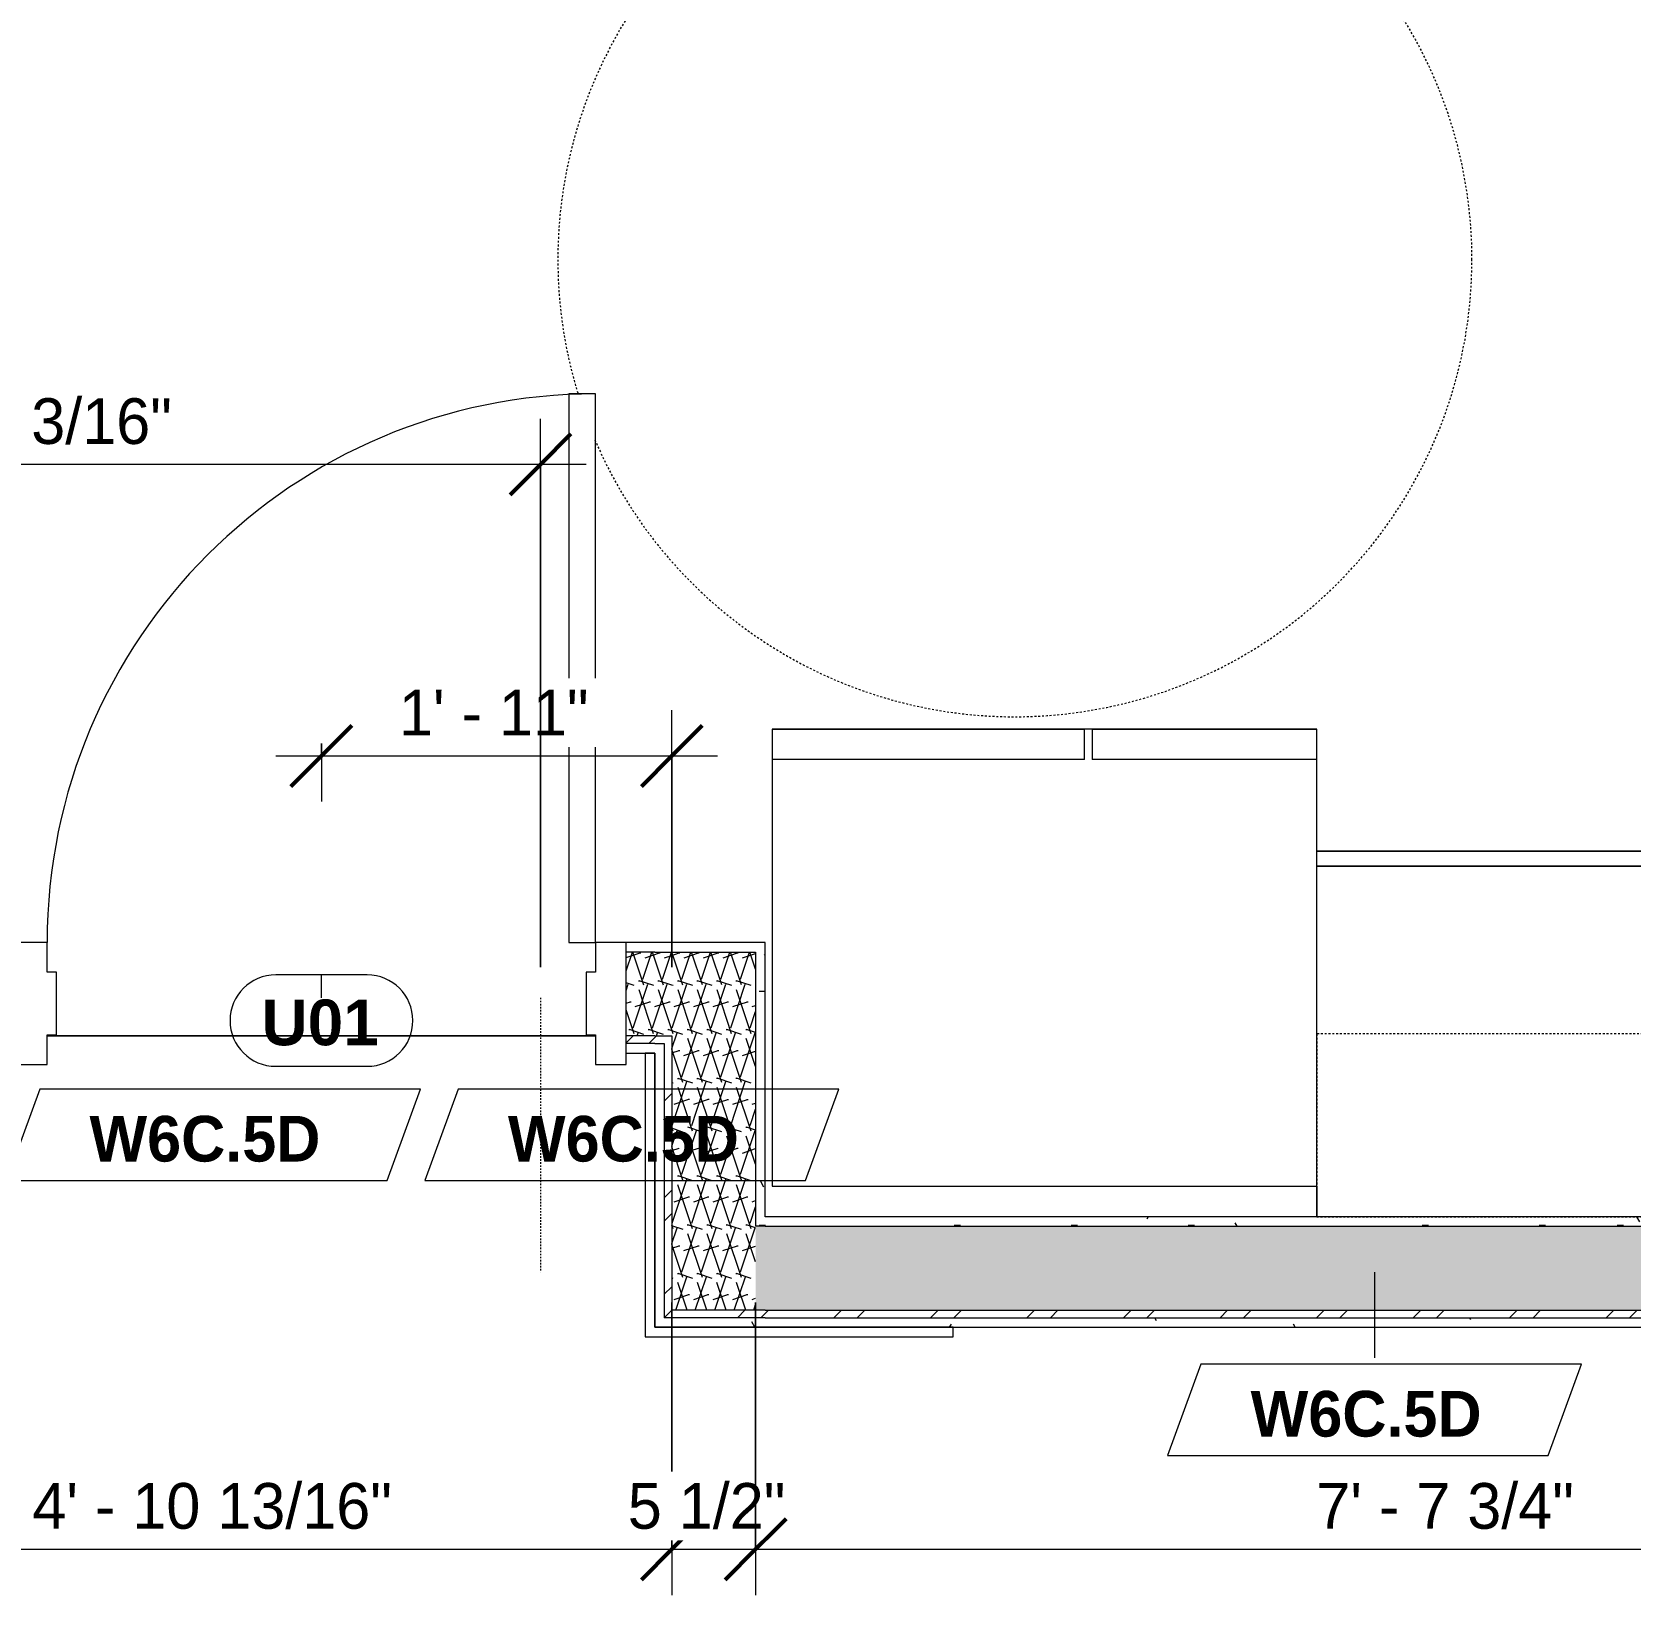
# Model space of a CAD drawing. Header units: inches. Extents: x -4058 to -1781, y 9814 to 12289.
# Drawn here: x -2779.2 to -2674.4, y 11700.5 to 11803.1 of the extents above; entities that cross this region are included whole.
import ezdxf

# ---------------------------------------------------------------- set-up
doc = ezdxf.new("R2010")
doc.units = ezdxf.units.IN
doc.header["$MEASUREMENT"] = 0
doc.linetypes.add('Dash', pattern=[0.25, 0.125, -0.125])
doc.linetypes.add('Dash 3_32_', pattern=[0.1875, 0.09375, -0.09375])
for name, color, linetype, lineweight in [('0-1', 7, 'Continuous', 5), ('0-4', 55, 'Continuous', 9), ('A-ANNO-DIMS', 211, 'Continuous', 9), ('A-ANNO-DIMS-32', 211, 'Continuous', 9), ('A-DETL-1', 90, 'Dash 3_32_', 9), ('A-DOOR-1', 7, 'Continuous', 9), ('A-DOOR-FRAM-1', 7, 'Continuous', 9), ('A-DOOR-IDEN', 31, 'Continuous', 9), ('A-FLOR-1', 7, 'Continuous', 9), ('A-GENM', 5, 'Continuous', 9), ('A-GENM-2', 147, 'Dash', 9), ('A-WALL-1', 7, 'Continuous', 9), ('A-WALL-IDEN', 211, 'Continuous', 9), ('A-WALL-PATT-1', 9, 'Continuous', 9), ('I-WALL-2', 7, 'Continuous', 9), ('Q-CASE', 31, 'Continuous', 9), ('Q-CASE-HDLN', 31, 'Dash', 9), ('Q-SPCQ', 91, 'Continuous', 9)]:
    doc.layers.add(name, color=color, linetype=linetype, lineweight=lineweight)
doc.styles.add('Arial_B', font='arialbd.ttf', dxfattribs={"height": 3})
doc.styles.add('Century Gothic', font='ufonts.com_century-gothic.ttf', dxfattribs={"height": 3})
doc.styles.add('Century Gothic_B', font='GOTHICB.TTF', dxfattribs={"height": 3})
doc.dimstyles.new('THE_DIMENSION_STRING_4', dxfattribs={"dimscale": 12, "dimtxt": 3.132505, "dimasz": 0.333333, "dimexe": 0.25, "dimexo": 0.166667, "dimgap": 0.041667, "dimtad": 1, "dimdec": 4, "dimrnd": 0.0625, "dimzin": 3, "dimdsep": 46, "dimlunit": 4, "dimtxsty": 'Century Gothic', "dimblk1": 'OBLIQUE', "dimblk2": 'OBLIQUE', "dimsah": 1, "dimcen": 0.09, "dimdle": 0.25, "dimazin": 0, "dimtfac": 1, "dimtdec": 4, "dimtix": 1, "dimtmove": 0, "dimatfit": 3, "dimfxl": 1, "dimtvp": 1, "dimtfill": 1, "dimfrac": 2, "dimtolj": 1, "dimtzin": 0, "dimarcsym": 2})
doc.dimstyles.new('THE_DIMENSION_STRING_5', dxfattribs={"dimscale": 12, "dimtxt": 3.132505, "dimasz": 0.333333, "dimexe": 0.25, "dimexo": 0.166667, "dimgap": 0.041667, "dimtad": 1, "dimdec": 4, "dimrnd": 0.0625, "dimzin": 3, "dimdsep": 46, "dimlunit": 4, "dimtxsty": 'Century Gothic', "dimblk1": 'OBLIQUE', "dimblk2": 'OBLIQUE', "dimsah": 1, "dimcen": 0.09, "dimdle": 0.25, "dimazin": 0, "dimtfac": 1, "dimtdec": 4, "dimtix": 1, "dimtmove": 0, "dimatfit": 3, "dimfxl": 1, "dimtvp": 1, "dimtfill": 1, "dimfrac": 2, "dimtolj": 1, "dimtzin": 0, "dimarcsym": 2})
doc.dimstyles.new('THE_DIMENSION_STRING_6', dxfattribs={"dimscale": 12, "dimtxt": 3.132505, "dimasz": 0.333333, "dimexe": 0.25, "dimexo": 0.166667, "dimgap": 0.041667, "dimtad": 1, "dimdec": 4, "dimrnd": 0.0625, "dimzin": 3, "dimdsep": 46, "dimlunit": 4, "dimtxsty": 'Century Gothic', "dimblk1": 'OBLIQUE', "dimblk2": 'OBLIQUE', "dimsah": 1, "dimcen": 0.09, "dimdle": 0.25, "dimazin": 0, "dimtfac": 1, "dimtdec": 4, "dimtix": 1, "dimtmove": 0, "dimatfit": 3, "dimfxl": 1, "dimtvp": 1, "dimtfill": 1, "dimfrac": 2, "dimtolj": 1, "dimtzin": 0, "dimarcsym": 2})
pattern_1 = [(0, (0, 0), (10.24, 2.56), [0.422, -7.258, 0.422, -7.258, -40.96]), (0, (0, 0), (10.24, 2.56), [-15.36, 0.422, -14.938, 0.422, -7.258, -17.92]), (0, (0, 0), (10.24, 2.56), [-38.4, 0.422, -4.698, 0.422, -12.378]), (120, (3.84, 1.28), (-7.33702503, 7.58810013), [0.422, -7.258, 0.422, -7.258, -40.96]), (120, (3.84, 1.28), (-7.33702503, 7.58810013), [-15.36, 0.422, -14.938, 0.422, -7.258, -17.92]), (120, (3.84, 1.28), (-7.33702503, 7.58810013), [-38.4, 0.422, -4.698, 0.422, -12.378]), (240, (5.12, 6.4), (-2.90297497, -10.14810013), [0.422, -7.258, 0.422, -7.258, -40.96]), (240, (5.12, 6.4), (-2.90297497, -10.14810013), [-15.36, 0.422, -14.938, 0.422, -7.258, -17.92]), (240, (5.12, 6.4), (-2.90297497, -10.14810013), [-38.4, 0.422, -4.698, 0.422, -12.378])]
pattern_2 = [(45, (0, 0), (-3.1678384, 3.1678384), []), (45, (0, 4.8), (-3.1678384, 3.1678384), [])]
pattern_3 = [(161.57, (0.16, 0.16), (-1.279773737, -0.000426766), [0, -9.107, 1.011, 0]), (18.43, (-0.16, 0.16), (-1.279773737, 0.000426766), [0, -9.107, 1.011, 0]), (108.43, (0.16, 0.16), (0.639452382, -3.199964008), [3.035, -7.083]), (71.57, (-0.16, 0.16), (0.639452382, 3.199964008), [3.035, -7.083])]

# ---------------------------------------------------------------- blocks, each defined once
blk = doc.blocks.new('CTR - 1st Phase - Shell_rvt-1-UNITS PLANS - 3RD FLOOR')
at = {"layer": 'A-FLOR-1'}
for p, q in [((-2778.24, 11737.24), (-2742.24, 11737.24)), ((-2742.24, 11737.24), (-2778.24, 11737.24))]:
    blk.add_line(p, q, dxfattribs=at)
blk = doc.blocks.new('HOLLOW METAL - UNIT DOOR-2191978-UNITS PLANS - 3RD FLOOR')
at = {"layer": 'A-DOOR-1'}
for p, q in [((18, 39.875), (16.25, 39.875)), ((16.25, 39.875), (16.25, 3.875)), ((18, 3.875), (18, 39.875)), ((16.25, 3.875), (18, 3.875))]:
    blk.add_line(p, q, dxfattribs=at)
blk.add_arc((18, 3.875), 36, 90, 180, dxfattribs=at)
at = {"layer": 'A-DOOR-FRAM-1'}
for p, q in [((-18, 3.875), (-20, 3.875)), ((-20, 3.875), (-20, -4.125)), ((-18, 1.9375), (-18, 3.875)), ((18, 3.875), (18, 1.9375)), ((20, 3.875), (18, 3.875)), ((20, -4.125), (20, 3.875)), ((-17.375, 1.9375), (-18, 1.9375)), ((-17.375, -2.1875), (-17.375, 1.9375)), ((18, 1.9375), (17.375, 1.9375)), ((17.375, 1.9375), (17.375, -2.1875)), ((-18, -4.125), (-18, -2.1875)), ((-18, -2.1875), (-17.375, -2.1875)), ((17.375, -2.1875), (18, -2.1875)), ((18, -2.1875), (18, -4.125)), ((-20, -4.125), (-18, -4.125)), ((18, -4.125), (20, -4.125))]:
    blk.add_line(p, q, dxfattribs=at)
blk = doc.blocks.new('CTR - 1st Phase - Common Walls_rvt-1-UNITS PLANS - 3RD FLOOR')
at = {"layer": 'A-WALL-PATT-1'}
h = blk.add_hatch(dxfattribs=at)
h.set_pattern_fill('FP_1', color=256, style=0, pattern_type=2)
h.set_pattern_definition(pattern_1)
h.paths.add_polyline_path([(-2731.74, 11742.74), (-2731.74, 11743.36), (-2740.24, 11743.36), (-2740.24, 11742.74), (-2737.24, 11742.74)], flags=0)
h.paths.add_polyline_path([(-2780.24, 11742.74), (-2780.24, 11743.36), (-2803.27, 11743.36), (-2803.27, 11742.74), (-2794.9, 11742.74)], flags=0)
h = blk.add_hatch(dxfattribs=at)
h.set_pattern_fill('FP_1', color=256, style=0, pattern_type=2)
h.set_pattern_definition(pattern_1)
h.paths.add_polyline_path([(-2731.74, 11724.74), (-2731.11, 11724.74), (-2731.11, 11743.36), (-2731.74, 11743.36), (-2731.74, 11735.66)], flags=0)
h = blk.add_hatch(dxfattribs=at)
h.set_pattern_fill('FP_5', color=256, style=0, pattern_type=2)
h.set_pattern_definition(pattern_3)
h.paths.add_polyline_path([(-2737.74, 11737.24), (-2737.24, 11737.24), (-2737.24, 11742.74), (-2740.24, 11742.74), (-2740.24, 11737.24), (-2738.36, 11737.24)], flags=0)
h.paths.add_polyline_path([(-2780.24, 11737.24), (-2780.24, 11742.74), (-2796.02, 11742.74), (-2796.02, 11737.24), (-2794.9, 11737.24)], flags=0)
h = blk.add_hatch(dxfattribs=at)
h.set_pattern_fill('FP_5', color=256, style=0, pattern_type=2)
h.set_pattern_definition(pattern_3)
h.paths.add_polyline_path([(-2737.24, 11719.24), (-2731.74, 11719.24), (-2731.74, 11742.74), (-2737.24, 11742.74), (-2737.24, 11735.66)], flags=0)
h = blk.add_hatch(dxfattribs=at)
h.set_pattern_fill('FP_63', color=256, style=0, pattern_type=2)
h.set_pattern_definition(pattern_2)
h.paths.add_polyline_path([(-2737.74, 11736.74), (-2737.74, 11737.24), (-2740.24, 11737.24), (-2740.24, 11736.74), (-2738.36, 11736.74)], flags=0)
h.paths.add_polyline_path([(-2780.24, 11736.74), (-2780.24, 11737.24), (-2795.52, 11737.24), (-2795.52, 11736.74), (-2794.9, 11736.74)], flags=0)
h = blk.add_hatch(dxfattribs=at)
h.set_pattern_fill('FP_1', color=256, style=0, pattern_type=2)
h.set_pattern_definition(pattern_1)
h.paths.add_polyline_path([(-2740.24, 11736.11), (-2738.36, 11736.11), (-2738.36, 11736.74), (-2740.24, 11736.74)], flags=0)
h.paths.add_polyline_path([(-2780.24, 11736.11), (-2780.24, 11736.74), (-2795.52, 11736.74), (-2795.52, 11736.11), (-2794.9, 11736.11)], flags=0)
h = blk.add_hatch(dxfattribs=at)
h.set_pattern_fill('FP_1', color=256, style=0, pattern_type=2)
h.set_pattern_definition(pattern_1)
h.paths.add_polyline_path([(-2738.36, 11718.11), (-2737.74, 11718.11), (-2737.74, 11736.74), (-2738.36, 11736.74), (-2738.36, 11735.66)], flags=0)
h = blk.add_hatch(dxfattribs=at)
h.set_pattern_fill('FP_63', color=256, style=0, pattern_type=2)
h.set_pattern_definition(pattern_2)
h.paths.add_polyline_path([(-2737.74, 11718.74), (-2737.24, 11718.74), (-2737.24, 11737.24), (-2737.74, 11737.24), (-2737.74, 11735.66)], flags=0)
h = blk.add_hatch(dxfattribs=at)
h.set_pattern_fill('FP_1', color=256, style=0, pattern_type=2)
h.set_pattern_definition(pattern_1)
h.paths.add_polyline_path([(-2641.75, 11724.74), (-2641.75, 11725.36), (-2731.11, 11725.36), (-2731.11, 11724.74), (-2705.65, 11724.74)], flags=0)
h = blk.add_hatch(dxfattribs=at)
h.set_pattern_fill('FP_5', color=256, style=0, pattern_type=2)
h.set_pattern_definition(pattern_3)
h.paths.add_polyline_path([(-2641.75, 11719.24), (-2640, 11719.24), (-2640, 11724.74), (-2731.74, 11724.74), (-2731.74, 11719.24), (-2705.65, 11719.24)], flags=0)
h = blk.add_hatch(dxfattribs=at)
h.set_pattern_fill('FP_63', color=256, style=0, pattern_type=2)
h.set_pattern_definition(pattern_2)
h.paths.add_polyline_path([(-2634.5, 11718.74), (-2634.5, 11719.24), (-2737.24, 11719.24), (-2737.24, 11718.74), (-2637.03, 11718.74)], flags=0)
h = blk.add_hatch(dxfattribs=at)
h.set_pattern_fill('FP_1', color=256, style=0, pattern_type=2)
h.set_pattern_definition(pattern_1)
h.paths.add_polyline_path([(-2633.87, 11718.11), (-2633.87, 11718.74), (-2737.74, 11718.74), (-2737.74, 11718.11), (-2637.03, 11718.11)], flags=0)
at = {"layer": 'A-WALL-1'}
for p, q in [((-2738.36, 11742.74), (-2740.24, 11742.74)), ((-2738.36, 11742.74), (-2737.24, 11742.74)), ((-2737.24, 11742.74), (-2731.74, 11742.74)), ((-2731.74, 11742.74), (-2731.74, 11724.74)), ((-2738.36, 11737.24), (-2740.24, 11737.24)), ((-2738.36, 11736.74), (-2740.24, 11736.74)), ((-2738.36, 11737.24), (-2737.74, 11737.24)), ((-2738.36, 11736.74), (-2737.74, 11736.74)), ((-2737.74, 11737.24), (-2737.24, 11737.24)), ((-2737.74, 11736.74), (-2737.74, 11718.74)), ((-2737.24, 11737.24), (-2737.24, 11719.24)), ((-2731.11, 11724.74), (-2731.74, 11724.74)), ((-2731.11, 11724.74), (-2641.75, 11724.74)), ((-2731.74, 11719.24), (-2737.24, 11719.24)), ((-2731.11, 11719.24), (-2731.74, 11719.24)), ((-2731.11, 11719.24), (-2641.75, 11719.24)), ((-2737.24, 11718.74), (-2737.74, 11718.74)), ((-2731.11, 11718.74), (-2737.24, 11718.74)), ((-2731.11, 11718.74), (-2641.75, 11718.74))]:
    blk.add_line(p, q, dxfattribs=at)
at = {"layer": 'I-WALL-2'}
for p, q in [((-2738.36, 11743.36), (-2740.24, 11743.36)), ((-2731.74, 11743.36), (-2738.36, 11743.36)), ((-2731.11, 11743.36), (-2731.74, 11743.36)), ((-2731.11, 11725.36), (-2731.11, 11743.36)), ((-2740.24, 11736.11), (-2738.36, 11736.11)), ((-2738.36, 11736.11), (-2738.99, 11736.11)), ((-2738.99, 11736.11), (-2738.99, 11717.49)), ((-2738.36, 11736.11), (-2738.36, 11718.11)), ((-2738.36, 11718.11), (-2738.36, 11736.11)), ((-2641.75, 11725.36), (-2731.11, 11725.36)), ((-2738.36, 11718.11), (-2737.74, 11718.11)), ((-2718.77, 11718.11), (-2738.36, 11718.11)), ((-2737.74, 11718.11), (-2731.11, 11718.11)), ((-2731.11, 11718.11), (-2641.75, 11718.11)), ((-2718.77, 11717.49), (-2718.77, 11718.11)), ((-2738.99, 11717.49), (-2738.36, 11717.49)), ((-2738.36, 11717.49), (-2718.77, 11717.49))]:
    blk.add_line(p, q, dxfattribs=at)
at = {"layer": '0-4'}
blk.add_blockref('HOLLOW METAL - UNIT DOOR-2191978-UNITS PLANS - 3RD FLOOR', (-2760.24, 11739.49), dxfattribs=at)
blk = doc.blocks.new('ADA Clearances - 5ft Circle-V132-UNITS PLANS - 3RD FLOOR')
at = {"layer": 'A-GENM-2'}
for start, end in [(360, 197.1286), (203.218, 360)]:
    blk.add_arc((0, 0), 30, start, end, dxfattribs=at)
blk = doc.blocks.new('OD_CW_Upper Cabinet - OD_CW_Upper Cabinet-3876458-UNITS PLANS - 3RD FLOOR')
at = {"layer": 'Q-CASE-HDLN'}
for p, q in [((41.64, 24), (0.74, 24)), ((0.74, 24), (0.74, 12)), ((41.64, 12), (41.64, 24)), ((0.74, 12), (41.64, 12))]:
    blk.add_line(p, q, dxfattribs=at)
blk = doc.blocks.new('OD_CW_Base Cabinet - OD_CW_Base Cabinet-V133-UNITS PLANS - 3RD FLOOR')
at = {"layer": 'Q-CASE'}
for p, q in [((0.74, 24), (0.74, 0)), ((0.74, 1), (0.74, 24)), ((53.64, 22), (53.64, 24)), ((53.64, 24), (53.64, 22)), ((0.74, 0), (0.74, 1)), ((0.74, 1), (53.64, 1)), ((53.64, 1), (0.74, 1)), ((0.74, 0), (53.64, 0)), ((53.64, 0), (0.74, 0))]:
    blk.add_line(p, q, dxfattribs=at)
blk = doc.blocks.new('Refrigerator_-_Side-by-Side_6047 - 36_ X 30_-345559-UNITS PLANS - 3RD FLOOR')
at = {"layer": 'Q-SPCQ'}
for p, q in [((17.87, 14.42), (-17.88, 14.42)), ((-17.88, 14.42), (-17.88, -15.58)), ((17.87, -15.58), (17.87, 14.42)), ((-17.88, -13.58), (-3.13, -13.58)), ((-17.88, -13.58), (-17.88, -15.58)), ((-3.13, -15.58), (-3.13, -13.58)), ((-2.63, -13.58), (17.87, -13.58)), ((-2.63, -13.58), (-2.63, -15.58)), ((17.87, -15.58), (17.87, -13.58)), ((-17.88, -15.58), (17.87, -15.58)), ((-3.13, -15.58), (-17.88, -15.58)), ((17.87, -15.58), (-2.63, -15.58))]:
    blk.add_line(p, q, dxfattribs=at)
blk = doc.blocks.new('Wall Tag - Arch Wall-3956453-UNITS PLANS - 3RD FLOOR')
at = {"layer": 'A-WALL-IDEN'}
for p, q in [((-0.3561, 0.0937), (-0.4244, -0.0937)), ((0.4244, 0.0937), (-0.3561, 0.0937)), ((0.3561, -0.0937), (0.4244, 0.0937)), ((-0.4244, -0.0937), (0.3561, -0.0937))]:
    blk.add_line(p, q, dxfattribs=at)
blk = doc.blocks.new('DIMBLOCK1013-UNITS PLANS - 3RD FLOOR')
at = {"layer": 'A-ANNO-DIMS-32'}
for p, q in [((-2796.02, 11719.74), (-2796.02, 11700.54)), ((-2796.02, 11703.54), (-2796.02, 11719.74)), ((-2737.24, 11719.74), (-2737.24, 11700.54)), ((-2737.24, 11703.54), (-2737.24, 11719.74)), ((-2796.02, 11703.54), (-2737.24, 11703.54))]:
    blk.add_line(p, q, dxfattribs=at)
at = {"layer": 'A-ANNO-DIMS-32', "lineweight": 50}
for p, q in [((-2796.02, 11703.54), (-2794.02, 11705.54)), ((-2737.24, 11703.54), (-2735.24, 11705.54)), ((-2796.02, 11703.54), (-2798.02, 11701.54)), ((-2737.24, 11703.54), (-2739.24, 11701.54))]:
    blk.add_line(p, q, dxfattribs=at)
at = {"layer": 'A-ANNO-DIMS-32', "color": 0, "insert": (-2779.21, 11707.89), "char_height": 3, "width": 30.1914, "attachment_point": 1, "line_spacing_factor": 0.984502, "style": 'Century Gothic', "bg_fill": 3, "box_fill_scale": 1.25, "bg_fill_color": 256, "bg_fill_true_color": 13158600, "bg_fill_transparency": 0}
blk.add_mtext('4\' - 10 13/16"', dxfattribs=at)
blk = doc.blocks.new('_Oblique')
at = {"color": 0, "linetype": 'ByBlock', "lineweight": -2}
blk.add_line((-0.5, -0.5), (0.5, 0.5), dxfattribs=at)
blk = doc.blocks.new('DIMBLOCK1014-UNITS PLANS - 3RD FLOOR')
at = {"layer": 'A-ANNO-DIMS-32'}
for p, q in [((-2737.24, 11719.74), (-2737.24, 11700.54)), ((-2737.24, 11703.54), (-2737.24, 11719.74)), ((-2731.74, 11719.74), (-2731.74, 11700.54)), ((-2731.74, 11703.54), (-2731.74, 11719.74)), ((-2737.24, 11703.54), (-2731.74, 11703.54))]:
    blk.add_line(p, q, dxfattribs=at)
at = {"layer": 'A-ANNO-DIMS-32', "lineweight": 50}
for p, q in [((-2737.24, 11703.54), (-2735.24, 11705.54)), ((-2731.74, 11703.54), (-2729.74, 11705.54)), ((-2737.24, 11703.54), (-2739.24, 11701.54)), ((-2731.74, 11703.54), (-2733.74, 11701.54))]:
    blk.add_line(p, q, dxfattribs=at)
at = {"layer": 'A-ANNO-DIMS-32', "color": 0, "insert": (-2740.13, 11707.89), "char_height": 3, "width": 13.5444, "attachment_point": 1, "line_spacing_factor": 0.984502, "style": 'Century Gothic', "bg_fill": 3, "box_fill_scale": 1.25, "bg_fill_color": 256, "bg_fill_true_color": 13158600, "bg_fill_transparency": 0}
blk.add_mtext('5 1/2"', dxfattribs=at)
blk = doc.blocks.new('DIMBLOCK1015-UNITS PLANS - 3RD FLOOR')
at = {"layer": 'A-ANNO-DIMS-32'}
for p, q in [((-2731.74, 11719.74), (-2731.74, 11700.54)), ((-2731.74, 11703.54), (-2731.74, 11719.74)), ((-2640, 11719.74), (-2640, 11700.54)), ((-2640, 11703.54), (-2640, 11719.74)), ((-2731.74, 11703.54), (-2640, 11703.54))]:
    blk.add_line(p, q, dxfattribs=at)
at = {"layer": 'A-ANNO-DIMS-32', "lineweight": 50}
for p, q in [((-2731.74, 11703.54), (-2729.74, 11705.54)), ((-2640, 11703.54), (-2638, 11705.54)), ((-2731.74, 11703.54), (-2733.74, 11701.54)), ((-2640, 11703.54), (-2642, 11701.54))]:
    blk.add_line(p, q, dxfattribs=at)
at = {"layer": 'A-ANNO-DIMS-32', "color": 0, "insert": (-2694.94, 11707.89), "char_height": 3, "width": 21.7784, "attachment_point": 1, "line_spacing_factor": 0.984502, "style": 'Century Gothic', "bg_fill": 3, "box_fill_scale": 1.25, "bg_fill_color": 256, "bg_fill_true_color": 13158600, "bg_fill_transparency": 0}
blk.add_mtext('7\' - 7 3/4"', dxfattribs=at)
blk = doc.blocks.new('DIMBLOCK1195-UNITS PLANS - 3RD FLOOR')
at = {"layer": 'A-ANNO-DIMS-32'}
for p, q in [((-2737.24, 11741.74), (-2737.24, 11758.61)), ((-2763.24, 11755.61), (-2734.24, 11755.61)), ((-2760.24, 11756.43), (-2760.24, 11752.61)), ((-2760.24, 11755.61), (-2760.24, 11756.43)), ((-2737.24, 11755.61), (-2737.24, 11741.74))]:
    blk.add_line(p, q, dxfattribs=at)
at = {"layer": 'A-ANNO-DIMS-32', "lineweight": 50}
for p, q in [((-2760.24, 11755.61), (-2758.24, 11757.61)), ((-2737.24, 11755.61), (-2735.24, 11757.61)), ((-2760.24, 11755.61), (-2762.24, 11753.61)), ((-2737.24, 11755.61), (-2739.24, 11753.61))]:
    blk.add_line(p, q, dxfattribs=at)
at = {"layer": 'A-ANNO-DIMS-32', "color": 0, "insert": (-2755.15, 11759.95), "char_height": 3, "width": 15.394, "attachment_point": 1, "line_spacing_factor": 0.984502, "style": 'Century Gothic', "bg_fill": 3, "box_fill_scale": 1.25, "bg_fill_color": 256, "bg_fill_true_color": 13158600, "bg_fill_transparency": 0}
blk.add_mtext('1\' - 11"', dxfattribs=at)
blk = doc.blocks.new('Door Tag - Type Mark-2601225-UNITS PLANS - 3RD FLOOR')
at = {"layer": 'A-DOOR-IDEN'}
for p, q in [((0.09375, 0.09375), (-0.09375, 0.09375)), ((-0.09375, -0.09375), (0.09375, -0.09375))]:
    blk.add_line(p, q, dxfattribs=at)
for centre, start, end in [((-0.09375, 0), 90, 270), ((0.09375, 0), 270, 90)]:
    blk.add_arc(centre, 0.09375, start, end, dxfattribs=at)
blk = doc.blocks.new('DIMBLOCK1416-UNITS PLANS - 3RD FLOOR')
at = {"layer": 'A-ANNO-DIMS-32'}
for p, q in [((-2812.02, 11759.74), (-2812.02, 11777.74)), ((-2745.86, 11741.74), (-2745.86, 11777.74)), ((-2742.86, 11774.74), (-2812.02, 11774.74)), ((-2812.02, 11774.74), (-2812.02, 11759.74)), ((-2745.86, 11774.74), (-2745.86, 11741.74))]:
    blk.add_line(p, q, dxfattribs=at)
at = {"layer": 'A-ANNO-DIMS-32', "lineweight": 50}
for p, q in [((-2812.02, 11774.74), (-2810.02, 11776.74)), ((-2745.86, 11774.74), (-2743.86, 11776.74)), ((-2812.02, 11774.74), (-2814.02, 11772.74)), ((-2745.86, 11774.74), (-2747.86, 11772.74))]:
    blk.add_line(p, q, dxfattribs=at)
at = {"layer": 'A-ANNO-DIMS-32', "color": 0, "insert": (-2789.19, 11779.08), "char_height": 3, "width": 24.5827, "attachment_point": 1, "line_spacing_factor": 0.984502, "style": 'Century Gothic', "bg_fill": 3, "box_fill_scale": 1.25, "bg_fill_color": 256, "bg_fill_true_color": 13158600, "bg_fill_transparency": 0}
blk.add_mtext('5\' - 6 3/16"', dxfattribs=at)

msp = doc.modelspace()

# ---------------------------------------------------------------- linework, layer by layer
at = {"layer": 'A-DETL-1'}
msp.add_line((-2745.86124, 11739.7394), (-2745.86124, 11721.7394), dxfattribs=at)
at = {"layer": 'A-WALL-IDEN'}
msp.add_line((-2691.11749, 11721.7394), (-2691.11749, 11716.1065), dxfattribs=at)

# ---------------------------------------------------------------- block references
at = {"layer": '0-1'}
for name in ['CTR - 1st Phase - Shell_rvt-1-UNITS PLANS - 3RD FLOOR', 'CTR - 1st Phase - Common Walls_rvt-1-UNITS PLANS - 3RD FLOOR']:
    msp.add_blockref(name, (0, 0), dxfattribs=at)
at = {"layer": 'A-GENM'}
msp.add_blockref('ADA Clearances - 5ft Circle-V132-UNITS PLANS - 3RD FLOOR', (-2714.72374, 11788.1769), dxfattribs=at)
at = {"layer": 'A-WALL-IDEN', "xscale": 31.99999999999999, "yscale": 31.99999999999999, "zscale": 31.99999999999999}
for p in [(-2767.32667, 11730.7394), (-2739.86326, 11730.7394), (-2691.11749, 11712.68849)]:
    msp.add_blockref('Wall Tag - Arch Wall-3956453-UNITS PLANS - 3RD FLOOR', p, dxfattribs=at)
at = {"layer": 'Q-CASE', "rotation": 180}
for name, p in [('OD_CW_Base Cabinet - OD_CW_Base Cabinet-V133-UNITS PLANS - 3RD FLOOR', (-2641.27353, 11749.3644)), ('OD_CW_Upper Cabinet - OD_CW_Upper Cabinet-3876458-UNITS PLANS - 3RD FLOOR', (-2653.27353, 11749.3644))]:
    msp.add_blockref(name, p, dxfattribs=at)
at = {"layer": 'Q-SPCQ', "rotation": 180}
msp.add_blockref('Refrigerator_-_Side-by-Side_6047 - 36_ X 30_-345559-UNITS PLANS - 3RD FLOOR', (-2712.78624, 11741.7866), dxfattribs=at)

# ---------------------------------------------------------------- texts
at = {"layer": 'A-WALL-IDEN', "char_height": 3, "width": 19.594, "attachment_point": 1, "style": 'Century Gothic_B'}
for insert in [(-2775.46228, 11731.98693), (-2747.99887, 11731.98693), (-2699.25309, 11713.93602)]:
    msp.add_mtext('W6C.5D', dxfattribs=dict(at, insert=insert))

# ---------------------------------------------------------------- next in the draw order: dimensions: what is measured, and where the dimension line sits
at = {"layer": 'A-ANNO-DIMS'}
for base, p1, p2, dimstyle, override, picture, middle in [((-2737.23624, 11755.60548), (-2760.23624, 11758.43391), (-2737.23624, 11739.7394), 'THE_DIMENSION_STRING_5', {"dimpost": '<>', "dimfxl": 29.639246}, 'DIMBLOCK1195-UNITS PLANS - 3RD FLOOR', (-2748.73624, 11757.60548)), ((-2737.23624, 11703.53988), (-2796.02374, 11721.7394), (-2737.23624, 11721.7394), 'THE_DIMENSION_STRING_4', {"dimpost": '<>', "dimfxl": 58.7875}, 'DIMBLOCK1013-UNITS PLANS - 3RD FLOOR', (-2766.62999, 11705.78156))]:
    dim = msp.add_linear_dim(base=base, p1=p1, p2=p2, dimstyle=dimstyle, override=override, dxfattribs=at)
    dim.commit()
    dim.dimension.update_dxf_attribs({"geometry": picture, "text_midpoint": middle})

# ---------------------------------------------------------------- next in the draw order: linework, layer by layer
at = {"layer": 'A-DOOR-IDEN'}
msp.add_line((-2760.23624, 11739.7394), (-2760.23624, 11741.2394), dxfattribs=at)

# ---------------------------------------------------------------- next in the draw order: block references
at = {"layer": 'A-DOOR-IDEN', "xscale": 31.99999999999999, "yscale": 31.99999999999999, "zscale": 31.99999999999999}
msp.add_blockref('Door Tag - Type Mark-2601225-UNITS PLANS - 3RD FLOOR', (-2760.23624, 11738.2394), dxfattribs=at)

# ---------------------------------------------------------------- next in the draw order: texts
at = {"layer": 'A-DOOR-IDEN', "insert": (-2764.16812, 11739.61925), "char_height": 3, "width": 9.393, "attachment_point": 1, "style": 'Arial_B'}
msp.add_mtext('U01', dxfattribs=at)

# ---------------------------------------------------------------- next in the draw order: dimensions: what is measured, and where the dimension line sits
at = {"layer": 'A-ANNO-DIMS'}
dim = msp.add_linear_dim(base=(-2731.73624, 11703.53988), p1=(-2737.23624, 11721.7394), p2=(-2731.73624, 11721.7394), dimstyle='THE_DIMENSION_STRING_4', override={"dimpost": '<>', "dimfxl": 5.5}, dxfattribs=at)
dim.commit()
dim.dimension.update_dxf_attribs({"geometry": 'DIMBLOCK1014-UNITS PLANS - 3RD FLOOR', "text_midpoint": (-2734.48624, 11705.78156)})

# ---------------------------------------------------------------- next in the draw order: dimensions: what is measured, and where the dimension line sits
for base, p1, p2, dimstyle, override, picture, middle in [((-2812.02374, 11774.73765), (-2745.86124, 11739.7394), (-2812.02374, 11757.7394), 'THE_DIMENSION_STRING_6', {"dimpost": '<>', "dimfxl": 68.567313}, 'DIMBLOCK1416-UNITS PLANS - 3RD FLOOR', (-2778.94249, 11776.97932)), ((-2639.99874, 11703.53988), (-2731.73624, 11721.7394), (-2639.99874, 11721.7394), 'THE_DIMENSION_STRING_4', {"dimpost": '<>', "dimfxl": 91.7375}, 'DIMBLOCK1015-UNITS PLANS - 3RD FLOOR', (-2685.86749, 11705.78156))]:
    dim = msp.add_linear_dim(base=base, p1=p1, p2=p2, dimstyle=dimstyle, override=override, dxfattribs=at)
    dim.commit()
    dim.dimension.update_dxf_attribs({"geometry": picture, "text_midpoint": middle})

doc.saveas('drawing.dxf')
